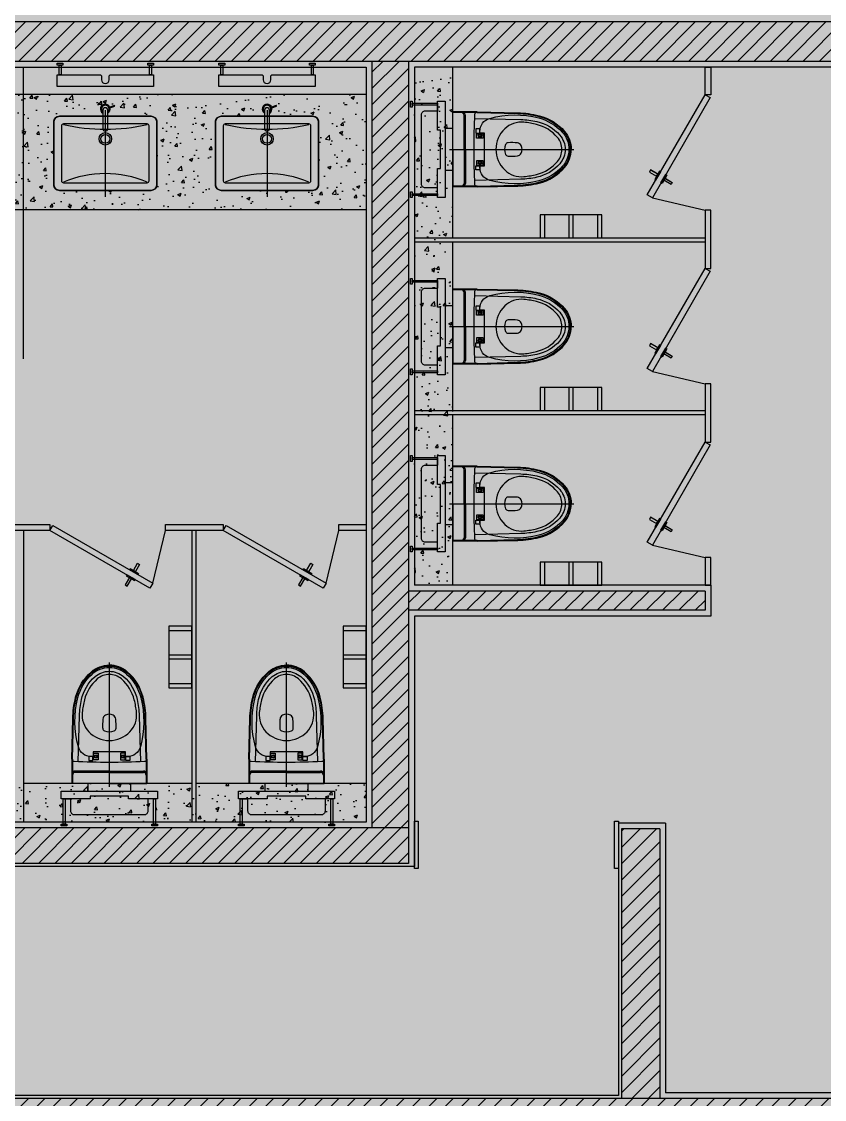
# Model space of a CAD drawing. Header units: metres. Extents: x 630750 to 860239, y 578133 to 726633.
# Drawn here: x 757329 to 761499, y 651615 to 657212 of the extents above; entities that cross this region are included whole.
import ezdxf

# ---------------------------------------------------------------- set-up
doc = ezdxf.new("R2010")
doc.units = ezdxf.units.M
doc.header["$LTSCALE"] = 300
doc.linetypes.add('업무시설_xr-base$0$CONTINOUS', pattern=[0])
for name, color, linetype in [('A-CON', 2, 'Continuous'), ('A-WAL-BLK', 3, 'Continuous'), ('A-WALL-CONC', 2, 'Continuous'), ('CO-BATH', 6, 'Continuous'), ('KUK-DOOR', 4, 'Continuous'), ('KUK-DOOR-FRAME', 4, 'Continuous'), ('KUK-TOILET-cubicle', 4, 'Continuous'), ('KUK-TOILET-equip', 5, 'Continuous'), ('KUK-TOILET-fu', 6, 'Continuous'), ('KUK-TOILET-젠다이', 7, 'Continuous'), ('KUK-WALL-FIN 1', 30, 'Continuous'), ('KUK-석고보드', 201, 'Continuous')]:
    doc.layers.add(name, color=color, linetype=linetype)
pattern_1 = [(45, (1072700.25, 440364.125), (-42.426407, 42.426407), [])]
pattern_2 = [(50, (1072700.25, 440364.13), (179.315046, -15.688034), [18.75, -206.25]), (355, (1072700.25, 440364.13), (-34.68783, 188.04803), [15, -165]), (100.4514, (1072715.2, 440362.82), (144.627345, 172.359886), [15.93505, -175.28553]), (46.1842, (1072700.25, 440414.13), (266.81026, -41.37975), [28.125, -309.375]), (96.6356, (1072722.48, 440410.68), (233.66568, 243.52947), [23.90257, -262.92825]), (351.1842, (1072700.25, 440414.13), (233.66549, 243.52965), [22.5, -247.5]), (21, (1072725.25, 440401.63), (149.226763, -100.65472), [18.75, -206.25]), (326, (1072725.25, 440401.63), (60.82883, 181.28751), [15, -165]), (71.4514, (1072737.69, 440393.24), (210.05566, 80.632624), [15.93505, -175.28553]), (37.5, (1072700.25, 440364.125), (3.039964, 83.223463), [0, -163, 0, -167.5, 0, -165.625]), (7.5, (1072700.25, 440364.125), (65.767384, 98.602928), [0, -95.5, 0, -159.25, 0, -63.125]), (327.5, (1072644.5, 440364.125), (133.455609, -5.638718), [0, -62.5, 0, -195, 0, -258.75]), (317.5, (1072619.5, 440364.13), (145.796542, 25.026246), [0, -81.25, 0, -129.5, 0, -183.75])]

# ---------------------------------------------------------------- blocks, each defined once
blk = doc.blocks.new('세면볼')
at = {"layer": 'KUK-TOILET-fu'}
for p, q in [((-311368.1, 213543.1), (-311693.1, 213543.1)), ((-311723.1, 213513.1), (-311723.1, 213038.1)), ((-311338.1, 213038.1), (-311338.1, 213513.1)), ((-311693.1, 213008.1), (-311368.1, 213008.1))]:
    blk.add_line(p, q, dxfattribs=at)
at = {"layer": 'KUK-TOILET-fu', "color": 8}
for p, q in [((-311683.1, 213493.1), (-311683.1, 213058.1)), ((-311388.1, 213503.1), (-311673.1, 213503.1)), ((-311378.1, 213058.1), (-311378.1, 213493.1)), ((-311673.1, 213048.1), (-311388.1, 213048.1))]:
    blk.add_line(p, q, dxfattribs=at)
at = {"layer": 'KUK-TOILET-fu', "color": 1}
blk.add_line((-311306.6, 213275.6), (-311756.2, 213275.6), dxfattribs=at)
at = {"layer": 'KUK-TOILET-fu', "color": 8}
for points in [[(-311294, 213275.7), (-311294, 213275.7, 0.414214), (-311306.5, 213288.2), (-311403, 213288.2, 0.414214), (-311415.5, 213275.7), (-311415.5, 213275.7, 0.414214), (-311403, 213263.2), (-311306.5, 213263.2, 0.414214)], [(-311294.1, 213275.6), (-311294.1, 213275.6, 0.414214), (-311306.6, 213288.1), (-311403, 213288.1, 0.414214), (-311415.5, 213275.6), (-311415.5, 213275.6, 0.414214), (-311403, 213263.1), (-311306.6, 213263.1, 0.414214)]]:
    blk.add_lwpolyline(points, format="xyb", close=True, dxfattribs=at)
for points in [[(-311294.1, 213251.5), (-311285, 213226.3), (-311282.2, 213227.4), (-311291.3, 213252.5)], [(-311294.1, 213251.4), (-311285, 213226.2), (-311282.2, 213227.3), (-311291.3, 213252.4)]]:
    blk.add_lwpolyline(points, dxfattribs=at)
for radius in [32.5, 23]:
    blk.add_circle((-311455.6, 213275.6), radius, dxfattribs=at)
at = {"layer": 'KUK-TOILET-fu'}
for centre, start, end in [((-311693.1, 213513.1), 90, 180), ((-311368.1, 213513.1), 0, 90), ((-311693.1, 213038.1), 180, 270), ((-311368.1, 213038.1), 270, 0)]:
    blk.add_arc(centre, 30, start, end, dxfattribs=at)
at = {"layer": 'KUK-TOILET-fu', "color": 8}
for centre, radius, start, end in [((-311673.1, 213493.1), 10, 90, 180), ((-312183.8, 213275.6), 548.1, 336.6213, 23.3787), ((-310447, 213275.6), 958.6, 166.8861, 193.1139), ((-311388.1, 213493.1), 10, 0, 90), ((-311300.5, 213275.6), 25, 210, 150), ((-311300.5, 213275.7), 25, 210, 150), ((-311300.5, 213275.7), 20, 218.6822, 141.3178), ((-311300.5, 213275.6), 20, 218.6822, 141.3178), ((-311673.1, 213058.1), 10, 180, 270), ((-311388.1, 213058.1), 10, 270, 0)]:
    blk.add_arc(centre, radius, start, end, dxfattribs=at)
blk = doc.blocks.new('DFGDFGBVF')
at = {"layer": 'KUK-TOILET-fu', "color": 8}
for p, q in [((939154.4, -22560.9), (939034.4, -22560.9)), ((939154.4, -22688.5), (939034.4, -22688.5)), ((939154.4, -22708.5), (939034.4, -22708.5)), ((939154.4, -22836), (939034.4, -22836))]:
    blk.add_line(p, q, dxfattribs=at)
at = {"layer": 'KUK-TOILET-fu', "color": 161, "elevation": 0}
blk.add_lwpolyline([(939034.4, -22538.5), (939034.4, -22858.5), (939154.4, -22858.5), (939154.4, -22538.5)], close=True, dxfattribs=at)
blk = doc.blocks.new('양변기')
at = {"layer": 'KUK-TOILET-equip'}
for points in [[(-311526.1, 215407.8), (-311526.1, 215398), (-311657.1, 215398), (-311657.1, 215407.8), (-311657.1, 215388), (-311666.1, 215388), (-311666.1, 215418), (-311657.1, 215418), (-311657.1, 215408), (-311526.1, 215408), (-311526.1, 215538), (-311511.1, 215538), (-311511.1, 215738), (-311526.1, 215738), (-311526.1, 215868), (-311657.1, 215868), (-311657.1, 215858), (-311666.1, 215858), (-311666.1, 215888), (-311657.1, 215888), (-311657.1, 215868.2), (-311657.1, 215878), (-311526.1, 215878), (-311526.1, 215868.2), (-311526.1, 215888), (-311486.1, 215888), (-311486.1, 215388), (-311526.1, 215388), (-311526.1, 215398)], [(-311526.1, 215878), (-311526.1, 215838), (-311526.1, 215888), (-311486.1, 215888), (-311486.1, 215748), (-311446.1, 215748)]]:
    blk.add_lwpolyline(points, dxfattribs=at)
blk.add_lwpolyline([(-311446.1, 215528), (-311486.1, 215528), (-311486.1, 215388), (-311526.1, 215388), (-311526.1, 215398), (-311526.1, 215438), (-311589.1, 215438, -0.414214), (-311609.1, 215458), (-311609.1, 215818, -0.414214), (-311589.1, 215838), (-311526.1, 215838)], format="xyb", dxfattribs=at)
at = {"layer": 'KUK-TOILET-fu', "color": 8}
for p, q in [((-311446.1, 215638), (-311446.1, 215833)), ((-311319.4, 215833), (-311446.1, 215833)), ((-311319.4, 215829.5), (-311446.1, 215829.5)), ((-311387.8, 215638), (-311387.8, 215814.5)), ((-311381.3, 215638), (-311381.3, 215814.5)), ((-311446.1, 215638), (-311446.1, 215443)), ((-311387.8, 215638), (-311387.8, 215461.5)), ((-311381.3, 215638), (-311381.3, 215461.5)), ((-311319.4, 215446.5), (-311446.1, 215446.5)), ((-311319.4, 215443), (-311446.1, 215443))]:
    blk.add_line(p, q, dxfattribs=at)
at = {"layer": 'KUK-TOILET-fu', "color": 1}
blk.add_line((-311463.3, 215638), (-310817.3, 215638), dxfattribs=at)
at = {"layer": 'KUK-TOILET-fu', "color": 8}
for points in [[(-310836.1, 215638, -0.179504), (-310870, 215546.7, -0.154276), (-311000.7, 215465.8, -0.055395), (-311110.1, 215450.7), (-311321.4, 215445.1, -0.407666), (-311331.6, 215454.6, -0.012282), (-311336.1, 215638, -0.012282), (-311331.6, 215821.5, -0.407666), (-311321.4, 215831), (-311110.1, 215825.3, -0.055395), (-311000.7, 215810.2, -0.154276), (-310870, 215729.3, -0.179504)], [(-310843.1, 215638, -0.18681), (-310877.8, 215548.5, -0.145372), (-310999.7, 215474.9, -0.132064), (-311254.9, 215476.9, -0.337701), (-311306.1, 215544.5, -0.000623), (-311306.1, 215544.7), (-311306.1, 215551, -0.414214), (-311303.6, 215553.5), (-311282.1, 215553.5, 0.414214), (-311281.1, 215554.5), (-311281.1, 215638), (-311281.1, 215721.5, 0.414214), (-311282.1, 215722.5), (-311303.6, 215722.5, -0.414214), (-311306.1, 215725), (-311306.1, 215731.3, -0.000623), (-311306.1, 215731.5, -0.337701), (-311254.9, 215799.1, -0.132064), (-310999.7, 215801.2, -0.145372), (-310877.8, 215727.6, -0.18681)], [(-311306.6, 215723.1, 0.414214), (-311305.6, 215724.1), (-311305.6, 215743.5, 0.414214), (-311306.6, 215744.5), (-311325.7, 215744.5, 0.414214), (-311326.7, 215743.5), (-311326.7, 215724.1, 0.414214), (-311325.7, 215723.1)], [(-311306.1, 215696.5), (-311322.6, 215696.5, -0.414214), (-311323.6, 215697.5), (-311323.6, 215718.5, -0.414214), (-311322.6, 215719.5), (-311306.1, 215719.5), (-311289.6, 215719.5, -0.414214), (-311288.6, 215718.5), (-311288.6, 215697.5, -0.414214), (-311289.6, 215696.5)], [(-311306.6, 215553, -0.414214), (-311305.6, 215552), (-311305.6, 215532.5, -0.414214), (-311306.6, 215531.5), (-311325.7, 215531.5, -0.414214), (-311326.7, 215532.5), (-311326.7, 215552, -0.414214), (-311325.7, 215553)], [(-311306.1, 215579.5), (-311322.6, 215579.5, 0.414214), (-311323.6, 215578.5), (-311323.6, 215557.5, 0.414214), (-311322.6, 215556.5), (-311306.1, 215556.5), (-311289.6, 215556.5, 0.414214), (-311288.6, 215557.5), (-311288.6, 215578.5, 0.414214), (-311289.6, 215579.5)]]:
    blk.add_lwpolyline(points, format="xyb", close=True, dxfattribs=at)
for points in [[(-311320, 215833, -0.012538), (-311319.3, 215833), (-311108, 215828.3, -0.055395), (-310998, 215813.1, -0.154276), (-310865.7, 215731.3, -0.179504), (-310831.1, 215638, -0.179504)], [(-311319.9, 215829.5, -0.012538), (-311319.4, 215829.5), (-311108.1, 215824.8, -0.055395), (-310998.8, 215809.7, -0.154276), (-310868.4, 215729, -0.179504), (-310834.6, 215638, -0.179504)], [(-311332.7, 215799.3), (-311093.6, 215792.9, -0.046704), (-311010.3, 215782.8, -0.161878), (-310890.9, 215712.1, -0.180796), (-310863.1, 215638, -0.180796), (-310890.9, 215563.9, -0.161878), (-311010.3, 215493.2, -0.046704), (-311093.6, 215483.2), (-311332.7, 215476.8)], [(-311320, 215443, 0.012538), (-311319.3, 215443), (-311108, 215447.7, 0.055395), (-310998, 215462.9, 0.154276), (-310865.7, 215544.8, 0.179504), (-310831.1, 215638, 0.179504)], [(-311319.9, 215446.5, 0.012538), (-311319.4, 215446.5), (-311108.1, 215451.2, 0.055395), (-310998.8, 215466.3, 0.154276), (-310868.4, 215547, 0.179504), (-310834.6, 215638, 0.179504)]]:
    blk.add_lwpolyline(points, format="xyb", dxfattribs=at)
for centre, radius in [((-311306.1, 215708), 8.06), ((-311304.6, 215708), 8.06), ((-311306.1, 215708), 5.5), ((-311306.1, 215568), 8.06), ((-311304.6, 215568), 8.06), ((-311306.1, 215568), 5.5)]:
    blk.add_circle(centre, radius, dxfattribs=at)
for centre, radius, start, end in [((-311402.8, 215814.5), 15, 0, 90), ((-311396.3, 215814.5), 15, 0, 90), ((-311089.7, 215653.3), 126.5, 84.1898, 133.5761), ((-311123, 215325.5), 456, 75.7866, 84.1898), ((-311062.9, 215563), 211, 40.7057, 75.7866), ((-311075.1, 215638), 147.6, 133.5761, 180), ((-310975.7, 215638), 96, 0, 40.7057), ((-311112.7, 215638), 64.9, 156.7535, 203.2583), ((-311158.6, 215657.7), 15, 92.2988, 156.7535), ((-311143.4, 215279.8), 393.3, 85.3203, 92.2988), ((-311113.3, 215646.8), 25, 27.4311, 85.3203), ((-311130.2, 215638), 44, 333.023, 27.4311), ((-311075.1, 215638), 147.6, 180, 226.4239), ((-311158.6, 215618.3), 15, 203.2583, 267.6739), ((-311144, 215976), 372.9, 267.6739, 275.0711), ((-311113.3, 215629.4), 25, 275.0711, 333.023), ((-310975.7, 215638), 96, 319.2943, 0), ((-311062.9, 215713), 211, 284.2134, 319.2943), ((-311089.7, 215622.7), 126.5, 226.4239, 275.8102), ((-311123, 215950.5), 456, 275.8102, 284.2134), ((-311402.8, 215461.5), 15, 270, 0), ((-311396.3, 215461.5), 15, 270, 0)]:
    blk.add_arc(centre, radius, start, end, dxfattribs=at)
blk = doc.blocks.new('con1')
at = {"layer": 'A-WALL-CONC', "linetype": '업무시설_xr-base$0$CONTINOUS'}
h = blk.add_hatch(color=253, dxfattribs=at)
h.dxf.hatch_style = 1
h.paths.add_polyline_path([(-302595.9, -253222.2), (-301895.9, -253222.2), (-301895.9, -253922.2), (-302595.9, -253922.2)])
h.paths.add_polyline_path([(-384245.9, -253222.2), (-383545.9, -253222.2), (-383545.9, -253922.2), (-384245.9, -253922.2)])
h.paths.add_polyline_path([(-335095.9, -253172.2), (-334295.9, -253172.2), (-334295.9, -253972.2), (-335095.9, -253972.2)])
h.paths.add_polyline_path([(-354895.9, -253172.2), (-354095.9, -253172.2), (-354095.9, -253972.2), (-354895.9, -253972.2)])
h.paths.add_polyline_path([(-374695.9, -253172.2), (-373895.9, -253172.2), (-373895.9, -253972.2), (-374695.9, -253972.2)])
h.paths.add_polyline_path([(-325195.9, -253172.2), (-324395.9, -253172.2), (-324395.9, -253972.2), (-325195.9, -253972.2)])
h.paths.add_polyline_path([(-364745.9, -253222.2), (-364045.9, -253222.2), (-364045.9, -253922.2), (-364745.9, -253922.2)])
h.paths.add_polyline_path([(-344945.9, -253222.2), (-344245.9, -253222.2), (-344245.9, -253922.2), (-344945.9, -253922.2)])
h.paths.add_polyline_path([(-310045.9, -253222.2), (-309345.9, -253222.2), (-309345.9, -253922.2), (-310045.9, -253922.2)])
h.paths.add_polyline_path([(-318595.9, -253172.2), (-317795.9, -253172.2), (-317795.9, -253972.2), (-318595.9, -253972.2)])
h.paths.add_polyline_path([(-384245.9, -310859.9), (-383445.9, -310859.9), (-383445.9, -311659.9), (-384245.9, -311659.9)])
h.paths.add_polyline_path([(-384245.9, -305472.2), (-383445.9, -305472.2), (-383445.9, -306272.2), (-384245.9, -306272.2)])
h.paths.add_polyline_path([(-384245.9, -295572.2), (-383445.9, -295572.2), (-383445.9, -296372.2), (-384245.9, -296372.2)])
h.paths.add_polyline_path([(-384195.9, -276472.2), (-383595.9, -276472.2), (-383595.9, -275872.2), (-384195.9, -275872.2)])
h.paths.add_polyline_path([(-384245.9, -285672.2), (-383445.9, -285672.2), (-383445.9, -286472.2), (-384245.9, -286472.2)])
h.paths.add_polyline_path([(-384295.9, -269172.2), (-383495.9, -269172.2), (-383495.9, -269972.2), (-384295.9, -269972.2)])
h.paths.add_polyline_path([(-384295.9, -260672.2), (-383495.9, -260672.2), (-383495.9, -261472.2), (-384295.9, -261472.2)])
h.paths.add_polyline_path([(-376995.9, -285572.2), (-376195.9, -285572.2), (-376195.9, -286372.2), (-376995.9, -286372.2)], flags=17)
h.paths.add_polyline_path([(-374695.9, -276572.2), (-373895.9, -276572.2), (-373895.9, -275772.2), (-374695.9, -275772.2)], flags=17)
h.paths.add_polyline_path([(-364695.9, -285772.2), (-364095.9, -285772.2), (-364095.9, -286372.2), (-364695.9, -286372.2)], flags=17)
h.paths.add_polyline_path([(-364795.9, -275772.2), (-363995.9, -275772.2), (-363995.9, -276572.2), (-364795.9, -276572.2)], flags=17)
edge = h.paths.add_edge_path(flags=16)
edge.add_arc((-376495.9, -295972.2), 450, 0, 360)
edge = h.paths.add_edge_path(flags=16)
edge.add_arc((-354495.9, -302572.2), 450, 0, 360)
edge = h.paths.add_edge_path(flags=16)
edge.add_arc((-364395.9, -295972.2), 350, 0, 360)
edge = h.paths.add_edge_path(flags=16)
edge.add_arc((-354495.9, -295972.2), 450, 0, 360)
edge = h.paths.add_edge_path(flags=16)
edge.add_arc((-344595.9, -302572.2), 350, 0, 360)
edge = h.paths.add_edge_path(flags=16)
edge.add_arc((-344595.9, -295972.2), 350, 0, 360)
edge = h.paths.add_edge_path(flags=16)
edge.add_arc((-364395.9, -302572.2), 350, 0, 360)
h.paths.add_polyline_path([(-375978.1, -305715.7), (-376743.7, -305483.5), (-376976, -306249), (-376210.4, -306481.3)], flags=17)
h.paths.add_polyline_path([(-378097.8, -312701.2), (-378863.4, -312468.9), (-379095.6, -313234.5), (-378330.1, -313466.8)], flags=16)
h.paths.add_polyline_path([(-354767.9, -312099.6), (-355533.5, -311867.3), (-355765.8, -312632.8), (-355000.2, -312865.1)], flags=17)
h.paths.add_polyline_path([(-347591.1, -314277.3), (-348356.6, -314045), (-348588.9, -314810.6), (-347823.4, -315042.9)], flags=17)
h.paths.add_polyline_path([(-349725.3, -321310.6), (-350490.8, -321078.3), (-350723.1, -321843.9), (-349957.6, -322076.2)], flags=17)
h.paths.add_polyline_path([(-359198.7, -318436), (-359964.3, -318203.7), (-360196.6, -318969.2), (-359431, -319201.5)], flags=17)
edge = h.paths.add_edge_path(flags=16)
edge.add_arc((-324745.9, -312472.2), 450, 0, 360)
h.paths.add_polyline_path([(-318595.9, -311972.2), (-317795.9, -311972.2), (-317795.9, -312972.2), (-318595.9, -312972.2)], flags=17)
edge = h.paths.add_edge_path(flags=16)
edge.add_arc((-335145.9, -312472.2), 350, 0, 360)
edge = h.paths.add_edge_path(flags=16)
edge.add_arc((-338616.5, -317418.6), 450, 0, 360)
h.paths.add_polyline_path([(-340251.8, -324185.3), (-341017.4, -323953), (-341249.7, -324718.5), (-340484.1, -324950.8)], flags=17)
edge = h.paths.add_edge_path(flags=17)
edge.add_arc((-324745.9, -319072.2), 450, 0, 360)
h.paths.add_polyline_path([(-318695.9, -318672.2), (-317695.9, -318672.2), (-317695.9, -319472.2), (-318695.9, -319472.2)], flags=17)
h.paths.add_polyline_path([(-310095.9, -327072.2), (-309295.9, -327072.2), (-309295.9, -327872.2), (-310095.9, -327872.2)])
h.paths.add_polyline_path([(-316095.9, -322372.2), (-316095.9, -325422.2), (-311307.7, -325422.2), (-311307.7, -325222.2), (-315895.9, -325222.2), (-315895.9, -322572.2), (-309695.9, -322572.2), (-309695.9, -325222.2), (-310307.7, -325222.2), (-310307.7, -325422.2), (-309495.9, -325422.2), (-309495.9, -322372.2)], flags=17)
edge = h.paths.add_edge_path(flags=17)
edge.add_arc((-324795.9, -327472.2), 400, 0, 360)
edge = h.paths.add_edge_path(flags=17)
edge.add_arc((-318195.9, -329272.2), 450, 0, 360)
h.paths.add_polyline_path([(-310095.9, -331472.2), (-309295.9, -331472.2), (-309295.9, -332272.2), (-310095.9, -332272.2)])
edge = h.paths.add_edge_path(flags=16)
edge.add_arc((-334695.9, -302572.2), 350, 0, 360)
edge = h.paths.add_edge_path(flags=17)
edge.add_arc((-334695.9, -286072.2), 350, 0, 360)
edge = h.paths.add_edge_path(flags=16)
edge.add_arc((-334695.9, -295972.2), 350, 0, 360)
edge = h.paths.add_edge_path(flags=17)
edge.add_arc((-344595.9, -286072.2), 450, 0, 360)
h.paths.add_polyline_path([(-318595.9, -295472.2), (-317795.9, -295472.2), (-317795.9, -296472.2), (-318595.9, -296472.2)], flags=17)
h.paths.add_polyline_path([(-318595.9, -302072.2), (-317795.9, -302072.2), (-317795.9, -303072.2), (-318595.9, -303072.2)], flags=17)
edge = h.paths.add_edge_path(flags=16)
edge.add_arc((-324795.9, -302572.2), 450, 0, 360)
edge = h.paths.add_edge_path(flags=16)
edge.add_arc((-324795.9, -295972.2), 450, 0, 360)
edge = h.paths.add_edge_path(flags=17)
edge.add_arc((-324795.9, -286072.2), 450, 0, 360)
edge = h.paths.add_edge_path(flags=17)
edge.add_arc((-334695.9, -276172.2), 450, 0, 360)
edge = h.paths.add_edge_path(flags=17)
edge.add_arc((-344595.9, -276172.2), 450, 0, 360)
h.paths.add_polyline_path([(-318595.9, -275772.2), (-317795.9, -275772.2), (-317795.9, -276572.2), (-318595.9, -276572.2)], flags=17)
h.paths.add_polyline_path([(-318595.9, -285672.2), (-317795.9, -285672.2), (-317795.9, -286472.2), (-318595.9, -286472.2)], flags=17)
edge = h.paths.add_edge_path(flags=17)
edge.add_arc((-324795.9, -276172.2), 450, 0, 360)
h.paths.add_polyline_path([(-364795.9, -260672.2), (-363995.9, -260672.2), (-363995.9, -261472.2), (-364795.9, -261472.2)])
h.paths.add_polyline_path([(-364795.9, -269172.2), (-363995.9, -269172.2), (-363995.9, -269972.2), (-364795.9, -269972.2)], flags=17)
h.paths.add_polyline_path([(-325195.9, -269172.2), (-324395.9, -269172.2), (-324395.9, -269972.2), (-325195.9, -269972.2)], flags=17)
h.paths.add_polyline_path([(-310845.9, -260722.2), (-310045.9, -260722.2), (-310045.9, -261522.2), (-310845.9, -261522.2)], flags=17)
h.paths.add_polyline_path([(-325195.9, -260672.2), (-324395.9, -260672.2), (-324395.9, -261472.2), (-325195.9, -261472.2)])
h.paths.add_polyline_path([(-335095.9, -260672.2), (-334295.9, -260672.2), (-334295.9, -261472.2), (-335095.9, -261472.2)])
h.paths.add_polyline_path([(-344995.9, -260672.2), (-344195.9, -260672.2), (-344195.9, -261472.2), (-344995.9, -261472.2)])
h.paths.add_polyline_path([(-354895.9, -260672.2), (-354095.9, -260672.2), (-354095.9, -261472.2), (-354895.9, -261472.2)])
h.paths.add_polyline_path([(-354895.9, -269172.2), (-354095.9, -269172.2), (-354095.9, -269972.2), (-354895.9, -269972.2)], flags=17)
h.paths.add_polyline_path([(-344995.9, -269172.2), (-344195.9, -269172.2), (-344195.9, -269972.2), (-344995.9, -269972.2)], flags=17)
h.paths.add_polyline_path([(-335095.9, -269172.2), (-334295.9, -269172.2), (-334295.9, -269972.2), (-335095.9, -269972.2)], flags=17)
h.paths.add_polyline_path([(-310145.9, -275772.2), (-309345.9, -275772.2), (-309345.9, -276572.2), (-310145.9, -276572.2)])
h.paths.add_polyline_path([(-310145.9, -269172.2), (-309345.9, -269172.2), (-309345.9, -269972.2), (-310145.9, -269972.2)])
h.paths.add_polyline_path([(-309945.9, -312172.2), (-309345.9, -312172.2), (-309345.9, -312772.2), (-309945.9, -312772.2)], flags=17)
h.paths.add_polyline_path([(-309945.9, -302272.2), (-309345.9, -302272.2), (-309345.9, -302872.2), (-309945.9, -302872.2)], flags=17)
h.paths.add_polyline_path([(-310145.9, -295572.2), (-309345.9, -295572.2), (-309345.9, -296372.2), (-310145.9, -296372.2)])
h.paths.add_polyline_path([(-310145.9, -285672.2), (-309345.9, -285672.2), (-309345.9, -286472.2), (-310145.9, -286472.2)])
h.paths.add_polyline_path([(-366406.6, -311179.9), (-366585, -311089.4), (-367172.8, -312248.9), (-366994.4, -312339.4)], flags=16)
h.paths.add_polyline_path([(-367582.3, -313498.9), (-367760.7, -313408.4), (-368303.3, -314478.7), (-368124.9, -314569.2)], flags=16)
h.paths.add_polyline_path([(-374501.4, -323406.8), (-375266.9, -323174.5), (-375499.2, -323940), (-374733.7, -324172.3)], flags=17)
h.paths.add_polyline_path([(-380817, -321490.3), (-381582.5, -321258), (-381814.8, -322023.6), (-381049.3, -322255.9)])
h.paths.add_polyline_path([(-319504.7, -329605.3), (-319562.8, -329796.7), (-318586.8, -330092.9), (-318528.7, -329901.5)], flags=17)
h.paths.add_polyline_path([(-317399.5, -330244.1), (-317457.6, -330435.5), (-316481.5, -330731.7), (-316423.5, -330540.3)], flags=17)
h.paths.add_polyline_path([(-315294.3, -330882.9), (-315352.4, -331074.3), (-314376.3, -331370.5), (-314318.3, -331179.1)], flags=17)
h.paths.add_polyline_path([(-313189.1, -331521.7), (-313247.2, -331713.1), (-312271.1, -332009.3), (-312213, -331817.9)], flags=17)
h.paths.add_polyline_path([(-311083.9, -332160.5), (-311142, -332351.9), (-310165.9, -332648.1), (-310107.8, -332456.7)], flags=17)
h.paths.add_polyline_path([(-308978.7, -332799.4), (-309036.7, -332990.7), (-308060.7, -333286.9), (-308002.6, -333095.5)])
h.paths.add_polyline_path([(-306873.5, -333438.2), (-306931.5, -333629.5), (-305955.5, -333925.7), (-305897.4, -333734.3)])
h.paths.add_polyline_path([(-321610, -328966.5), (-321668, -329157.9), (-320692, -329454.1), (-320633.9, -329262.7)], flags=17)
h.paths.add_polyline_path([(-304768.2, -334077), (-304826.3, -334268.4), (-303850.3, -334564.5), (-303792.2, -334373.1)])
h.paths.add_polyline_path([(-366379.8, -308837.3), (-366525.2, -309124), (-365780.1, -309501.8), (-365997.1, -309929.9), (-365818.7, -310020.4), (-365281.9, -308961.4), (-368992.7, -307835.4), (-369050.7, -308026.8), (-368955, -308055.9), (-369303.5, -309204.2), (-369399.2, -309175.1), (-369457.2, -309366.5), (-369361.5, -309395.5), (-371190.9, -315424.1), (-373726.7, -314654.6), (-371897.4, -308626.1), (-370414.2, -309076.1), (-370356.1, -308884.7), (-371839.3, -308434.7), (-371490.9, -307286.4), (-370007.6, -307736.5), (-369949.6, -307545.1), (-371624.2, -307036.9), (-373976.1, -314787.9), (-369001.2, -316297.6), (-368712.8, -315728.7), (-368891.1, -315638.2), (-369103.7, -316057.4), (-370999.5, -315482.2), (-368763.6, -308113.9)], flags=17)
edge = h.paths.add_edge_path()
edge.add_line((-317995.9, -269122.2), (-318195.9, -269122.2))
edge.add_line((-318195.9, -266622.2), (-317995.9, -266622.2))
edge.add_line((-318195.9, -265972.2), (-318195.9, -266622.2))
edge.add_line((-318195.9, -269122.2), (-318195.9, -269672.2))
edge.add_line((-317995.9, -269472.2), (-317995.9, -269122.2))
edge.add_line((-317995.9, -266622.2), (-317995.9, -265972.2))
edge.add_line((-317070.9, -260922.2), (-317070.9, -260722.2))
edge.add_line((-317070.9, -260722.2), (-314895.9, -260722.2))
edge.add_line((-314895.9, -260722.2), (-314895.9, -260922.2))
edge.add_line((-314895.9, -260922.2), (-317070.9, -260922.2))
edge.add_line((-318195.9, -265972.2), (-321995.9, -265972.2))
edge.add_line((-321995.9, -265972.2), (-321995.9, -262022.2))
edge.add_line((-321995.9, -262022.2), (-321795.9, -262022.2))
edge.add_line((-321795.9, -262022.2), (-321795.9, -262922.2))
edge.add_line((-321795.9, -262922.2), (-321695.9, -262922.2))
edge.add_line((-321695.9, -262922.2), (-321695.9, -263122.2))
edge.add_line((-321695.9, -263122.2), (-321795.9, -263122.2))
edge.add_line((-321795.9, -263122.2), (-321795.9, -265772.2))
edge.add_line((-321795.9, -265772.2), (-314195.9, -265772.2))
edge.add_line((-314195.9, -265772.2), (-314195.9, -263122.2))
edge.add_line((-314195.9, -263122.2), (-320695.9, -263122.2))
edge.add_line((-320695.9, -263122.2), (-320695.9, -262922.2))
edge.add_line((-320695.9, -262922.2), (-319545.9, -262922.2))
edge.add_line((-319545.9, -262922.2), (-319545.9, -260922.2))
edge.add_line((-319545.9, -260922.2), (-321795.9, -260922.2))
edge.add_line((-321795.9, -260922.2), (-321795.9, -261022.2))
edge.add_line((-321795.9, -261022.2), (-321995.9, -261022.2))
edge.add_line((-321995.9, -261022.2), (-321995.9, -260722.2))
edge.add_line((-321995.9, -260722.2), (-317770.9, -260722.2))
edge.add_line((-317770.9, -260722.2), (-317770.9, -260922.2))
edge.add_line((-317995.9, -269472.2), (-314195.9, -269472.2))
edge.add_line((-314195.9, -269472.2), (-314195.9, -265972.2))
edge.add_line((-314195.9, -265972.2), (-317995.9, -265972.2))
edge.add_line((-317770.9, -260922.2), (-319345.9, -260922.2))
edge.add_line((-319345.9, -260922.2), (-319345.9, -262922.2))
edge.add_line((-319345.9, -262922.2), (-314195.9, -262922.2))
edge.add_line((-314195.9, -262922.2), (-314195.9, -260722.2))
edge.add_line((-314195.9, -260722.2), (-313995.9, -260722.2))
edge.add_line((-313995.9, -260722.2), (-313995.9, -269672.2))
edge.add_line((-313995.9, -269672.2), (-318195.9, -269672.2))
edge.add_line((-309345.9, -286472.2), (-309345.9, -312772.2))
edge.add_line((-309545.9, -302872.2), (-309545.9, -312172.2))
edge.add_line((-309545.9, -296372.2), (-309545.9, -302272.2))
edge.add_line((-309545.9, -286472.2), (-309545.9, -295572.2))
edge.add_line((-375426.6, -323700.8), (-380976.7, -322016.6))
edge.add_line((-334860, -324841.4), (-335146.9, -325786.6))
edge.add_line((-334660.1, -325215.5), (-334859.8, -325873.7))
edge.add_line((-324795.9, -328208.8), (-324795.9, -327872.2))
edge.add_line((-324595.9, -328060.4), (-324595.9, -327818.6))
edge.add_line((-324795.9, -328208.8), (-322797.2, -328815.2))
edge.add_line((-322797.2, -328815.2), (-322739.1, -328623.9))
edge.add_line((-322739.1, -328623.9), (-324595.9, -328060.4))
edge.add_line((-337531.2, -334677.3), (-338201, -334474.1))
edge.add_line((-338201, -334474.1), (-338404.3, -335143.9))
edge.add_line((-338404.3, -335143.9), (-337734.4, -335347.2))
edge.add_line((-337734.4, -335347.2), (-337531.2, -334677.3))
edge = h.paths.add_edge_path()
edge.add_line((-339857.9, -323400.5), (-339799.8, -323209.1))
edge.add_line((-339799.8, -323209.1), (-337930.3, -317052.2))
edge.add_line((-337930.3, -317052.2), (-338217.3, -316965))
edge.add_line((-338217.3, -316965), (-338268.5, -317133.4))
edge.add_arc((-338616.5, -317418.6), 450, -73.1135, 39.3318, ccw=False)
edge.add_line((-338485.8, -317849.2), (-340145, -323313.3))
edge.add_line((-340145, -323313.3), (-339857.9, -323400.5))

msp = doc.modelspace()

# ---------------------------------------------------------------- hatches: boundary and pattern name
at = {"layer": 'A-WAL-BLK'}
h = msp.add_hatch(dxfattribs=at)
h.set_pattern_fill('ANSI31', color=251, scale=60, style=0)
h.set_pattern_definition(pattern_1)
h.paths.add_polyline_path([(762754.4, 651620.2), (762754.4, 657005.2), (754304.4, 657005.2), (754304.4, 652840.2), (754104.4, 652840.2), (754104.4, 657210.2), (762954.4, 657210.2), (762954.4, 651620.2)])
h = msp.add_hatch(dxfattribs=at)
h.set_pattern_fill('ANSI31', color=251, scale=60, style=0)
h.set_pattern_definition([(45, (1072700.25, 440424.135), (-42.426407, 42.426407), [])])
h.paths.add_polyline_path([(755409.4, 652840.2), (755409.4, 654570.2), (755509.4, 654570.2), (755509.4, 653025.2), (759149.4, 653025.2), (759149.4, 657005.2), (759339.4, 657005.2), (759339.4, 652840.2)])
h = msp.add_hatch(dxfattribs=at)
h.set_pattern_fill('ANSI31', color=251, scale=60, style=0)
h.set_pattern_definition(pattern_1)
h.paths.add_polyline_path([(759339.4, 654255.2), (760879.4, 654255.2), (760879.4, 654155.2), (759339.4, 654155.2)])
h = msp.add_hatch(dxfattribs=at)
h.set_pattern_fill('ANSI31', color=251, scale=60, style=0)
h.set_pattern_definition(pattern_1)
h.paths.add_polyline_path([(760644.4, 653020.2), (760444.4, 653020.2), (760444.4, 651620.2), (760644.4, 651620.2)])
h = msp.add_hatch(dxfattribs=at)
h.set_pattern_fill('ANSI31', color=251, scale=60, style=0)
h.set_pattern_definition([(45, (1072705.25, 440364.125), (-42.426407, 42.426407), [])])
h.paths.add_polyline_path([(754109.4, 649910.2), (754109.4, 651620.2), (763159.4, 651620.2), (763159.4, 651420.2), (754309.4, 651420.2), (754309.4, 649910.2)])
at = {"layer": 'KUK-TOILET-젠다이'}
h = msp.add_hatch(dxfattribs=at)
h.set_pattern_fill('AR-CONC', color=251, scale=25, style=0)
h.set_pattern_definition(pattern_2)
h.paths.add_polyline_path([(759569.4, 656975.2), (759369.4, 656975.2), (759369.4, 654285.2), (759569.4, 654285.2)])
h = msp.add_hatch(dxfattribs=at)
h.set_pattern_fill('AR-CONC', color=251, scale=25, style=0)
h.set_pattern_definition([(50, (755539.4, 656235.24), (179.315, -15.688), [18.75, -206.25]), (355, (755539.4, 656235.24), (-34.688, 188.048), [15, -165]), (100.4514, (755554.35, 656233.94), (144.627, 172.36), [15.935, -175.2855]), (46.184, (755539.4, 656285.24), (266.81, -41.38), [28.125, -309.375]), (96.636, (755561.64, 656281.8), (233.666, 243.53), [23.903, -262.928]), (351.184, (755539.4, 656285.24), (233.665, 243.53), [22.5, -247.5]), (21, (755564.4, 656272.74), (149.227, -100.655), [18.75, -206.25]), (326, (755564.4, 656272.74), (60.829, 181.2875), [15, -165]), (71.4514, (755576.84, 656264.35), (210.056, 80.633), [15.935, -175.2855]), (37.5, (755539.406, 656235.24), (3.04, 83.2235), [0, -163, 0, -167.5, 0, -165.625]), (7.5, (755539.41, 656235.24), (65.7674, 98.603), [0, -95.5, 0, -159.25, 0, -63.125]), (327.5, (755483.656, 656235.24), (133.4556, -5.6387), [0, -62.5, 0, -195, 0, -258.75]), (317.5, (755458.66, 656235.24), (145.7965, 25.0262), [0, -81.25, 0, -129.5, 0, -183.75])])
edge = h.paths.add_edge_path(flags=16)
edge.add_line((755806.9, 656720.2), (756281.9, 656720.2))
edge.add_arc((756281.9, 656690.2), 30, 0, 90, ccw=False)
edge.add_line((756311.9, 656690.2), (756311.9, 656365.2))
edge.add_arc((756281.9, 656365.2), 30, -90, 0, ccw=False)
edge.add_line((756281.9, 656335.2), (755806.9, 656335.2))
edge.add_arc((755806.9, 656365.2), 30, 180, 270, ccw=False)
edge.add_line((755776.9, 656365.2), (755776.9, 656690.2))
edge.add_arc((755806.9, 656690.2), 30, 90, 180, ccw=False)
edge = h.paths.add_edge_path(flags=16)
edge.add_line((756656.9, 656720.2), (757131.9, 656720.2))
edge.add_arc((757131.9, 656690.2), 30, 0, 90, ccw=False)
edge.add_line((757161.9, 656690.2), (757161.9, 656365.2))
edge.add_arc((757131.9, 656365.2), 30, -90, 0, ccw=False)
edge.add_line((757131.9, 656335.2), (756656.9, 656335.2))
edge.add_arc((756656.9, 656365.2), 30, 180, 270, ccw=False)
edge.add_line((756626.9, 656365.2), (756626.9, 656690.2))
edge.add_arc((756656.9, 656690.2), 30, 90, 180, ccw=False)
edge = h.paths.add_edge_path(flags=16)
edge.add_line((757526.9, 656720.2), (758001.9, 656720.2))
edge.add_arc((758001.9, 656690.2), 30, 0, 90, ccw=False)
edge.add_line((758031.9, 656690.2), (758031.9, 656365.2))
edge.add_arc((758001.9, 656365.2), 30, -90, 0, ccw=False)
edge.add_line((758001.9, 656335.2), (757526.9, 656335.2))
edge.add_arc((757526.9, 656365.2), 30, 180, 270, ccw=False)
edge.add_line((757496.9, 656365.2), (757496.9, 656690.2))
edge.add_arc((757526.9, 656690.2), 30, 90, 180, ccw=False)
edge = h.paths.add_edge_path(flags=16)
edge.add_line((758366.9, 656720.2), (758841.9, 656720.2))
edge.add_arc((758841.9, 656690.2), 30, 0, 90, ccw=False)
edge.add_line((758871.9, 656690.2), (758871.9, 656365.2))
edge.add_arc((758841.9, 656365.2), 30, -90, 0, ccw=False)
edge.add_line((758841.9, 656335.2), (758366.9, 656335.2))
edge.add_arc((758366.9, 656365.2), 30, 180, 270, ccw=False)
edge.add_line((758336.9, 656365.2), (758336.9, 656690.2))
edge.add_arc((758366.9, 656690.2), 30, 90, 180, ccw=False)
h.paths.add_polyline_path([(755539.4, 656235.2), (755539.4, 656835.2), (759119.4, 656835.2), (759119.4, 656235.2)])
h = msp.add_hatch(dxfattribs=at)
h.set_pattern_fill('AR-CONC', color=251, scale=25, style=0)
h.set_pattern_definition(pattern_2)
h.paths.add_polyline_path([(755539.4, 653255.2), (759119.4, 653255.2), (759119.4, 653055.2), (755539.4, 653055.2)])

# ---------------------------------------------------------------- linework, layer by layer
at = {"layer": 'A-WAL-BLK'}
for p, q in [((762954.4, 657210.2), (754104.4, 657210.2)), ((762754.4, 657005.2), (754104.4, 657005.2)), ((759149.4, 657005.2), (759149.4, 653025.2)), ((759339.4, 657005.2), (759339.4, 652840.2)), ((760879.4, 654255.2), (759339.4, 654255.2)), ((760879.4, 654255.2), (760879.4, 654155.2)), ((760879.4, 654155.2), (759339.4, 654155.2)), ((759339.4, 653025.2), (755409.4, 653025.2)), ((760444.4, 653020.2), (760444.4, 651620.2)), ((760644.4, 653020.2), (760444.4, 653020.2)), ((760644.4, 653020.2), (760644.4, 651620.2)), ((759339.4, 652840.2), (755409.4, 652840.2)), ((763154.4, 651620.2), (754104.4, 651620.2))]:
    msp.add_line(p, q, dxfattribs=at)
at = {"layer": 'KUK-DOOR', "color": 14}
for p, q in [((760596.1, 656441.3), (760589.9, 656430.5)), ((760596.2, 656441.2), (760589.9, 656430.4)), ((760589.9, 656430.5), (760627.8, 656408.6)), ((760589.9, 656430.4), (760627.8, 656408.5)), ((760634, 656419.5), (760596.1, 656441.3)), ((760634, 656419.4), (760596.2, 656441.2)), ((760643.4, 656435.6), (760618.4, 656392.3)), ((760618.4, 656392.4), (760623.8, 656389.3)), ((760618.4, 656392.3), (760623.8, 656389.2)), ((760623.8, 656389.3), (760648.8, 656432.6)), ((760623.8, 656389.2), (760648.8, 656432.5)), ((760627.8, 656408.5), (760634, 656419.4)), ((760648.8, 656432.6), (760643.4, 656435.7)), ((760648.8, 656432.5), (760643.4, 656435.6)), ((760650.2, 656374.8), (760675.1, 656418.1)), ((760680.6, 656415), (760655.6, 656371.7)), ((760664.9, 656387.9), (760671.1, 656398.7)), ((760665, 656387.9), (760671.2, 656398.7)), ((760671.1, 656398.7), (760709, 656376.9)), ((760671.2, 656398.7), (760709.1, 656376.9)), ((760675, 656418.1), (760680.5, 656415)), ((760675.1, 656418.1), (760680.6, 656415)), ((760655.5, 656371.6), (760650.1, 656374.7)), ((760655.6, 656371.7), (760650.2, 656374.8)), ((760702.8, 656366), (760664.9, 656387.9)), ((760702.9, 656366.1), (760665, 656387.9)), ((760709, 656376.9), (760702.8, 656366)), ((760709.1, 656376.9), (760702.9, 656366.1)), ((760605.4, 656297.3), (760879.4, 656231.9)), ((760596.1, 655539.7), (760589.9, 655528.8)), ((760596.2, 655539.6), (760589.9, 655528.7)), ((760589.9, 655528.8), (760627.8, 655507)), ((760589.9, 655528.7), (760627.8, 655506.9)), ((760634, 655517.8), (760596.1, 655539.7)), ((760634, 655517.7), (760596.2, 655539.6)), ((760643.4, 655533.9), (760618.4, 655490.6)), ((760623.8, 655487.6), (760648.8, 655530.9)), ((760623.8, 655487.5), (760648.8, 655530.8)), ((760627.8, 655506.9), (760634, 655517.7)), ((760648.8, 655530.9), (760643.4, 655534)), ((760648.8, 655530.8), (760643.4, 655533.9)), ((760650.2, 655473.1), (760675.1, 655516.4)), ((760680.6, 655513.3), (760655.6, 655470)), ((760664.9, 655486.2), (760671.1, 655497)), ((760665, 655486.2), (760671.2, 655497.1)), ((760671.1, 655497), (760709, 655475.2)), ((760671.2, 655497.1), (760709.1, 655475.3)), ((760675, 655516.4), (760680.5, 655513.3)), ((760675.1, 655516.4), (760680.6, 655513.3)), ((760618.4, 655490.7), (760623.8, 655487.6)), ((760618.4, 655490.6), (760623.8, 655487.5)), ((760655.5, 655470), (760650.1, 655473.1)), ((760655.6, 655470), (760650.2, 655473.1)), ((760702.8, 655464.4), (760664.9, 655486.2)), ((760702.9, 655464.4), (760665, 655486.2)), ((760709, 655475.2), (760702.8, 655464.4)), ((760709.1, 655475.3), (760702.9, 655464.4)), ((760605.4, 655395.6), (760879.4, 655330.2)), ((760596.1, 654638), (760589.9, 654627.2)), ((760596.2, 654637.9), (760589.9, 654627.1)), ((760589.9, 654627.2), (760627.8, 654605.3)), ((760589.9, 654627.1), (760627.8, 654605.2)), ((760634, 654616.1), (760596.1, 654638)), ((760634, 654616), (760596.2, 654637.9)), ((760643.4, 654632.3), (760618.4, 654589)), ((760623.8, 654585.9), (760648.8, 654629.2)), ((760623.8, 654585.8), (760648.8, 654629.1)), ((760627.8, 654605.2), (760634, 654616)), ((760648.8, 654629.2), (760643.4, 654632.4)), ((760648.8, 654629.1), (760643.4, 654632.3)), ((760650.2, 654571.5), (760675.1, 654614.8)), ((760680.6, 654611.7), (760655.6, 654568.3)), ((760675, 654614.7), (760680.5, 654611.6)), ((760675.1, 654614.8), (760680.6, 654611.7)), ((758011.5, 654296.2), (758076.9, 654570.2)), ((758911.5, 654296.2), (758976.9, 654570.2)), ((760618.4, 654589.1), (760623.8, 654585.9)), ((760618.4, 654589), (760623.8, 654585.8)), ((760655.5, 654568.3), (760650.1, 654571.4)), ((760655.6, 654568.3), (760650.2, 654571.5)), ((760664.9, 654584.5), (760671.1, 654595.4)), ((760702.8, 654562.7), (760664.9, 654584.5)), ((760665, 654584.6), (760671.2, 654595.4)), ((760702.9, 654562.8), (760665, 654584.6)), ((760671.1, 654595.4), (760709, 654573.5)), ((760671.2, 654595.4), (760709.1, 654573.6)), ((760709, 654573.5), (760702.8, 654562.7)), ((760709.1, 654573.6), (760702.9, 654562.8)), ((760605.4, 654494), (760879.4, 654428.6)), ((757910.1, 654361.9), (757931.9, 654399.9)), ((757910.1, 654362), (757931.9, 654399.9)), ((757942.7, 654393.7), (757920.9, 654355.8)), ((757942.8, 654393.6), (757920.9, 654355.7)), ((757931.9, 654399.9), (757942.8, 654393.6)), ((757931.9, 654399.9), (757942.7, 654393.7)), ((758810.1, 654361.9), (758831.9, 654399.9)), ((758810.1, 654362), (758831.9, 654399.9)), ((758842.7, 654393.7), (758820.9, 654355.8)), ((758842.8, 654393.6), (758820.9, 654355.7)), ((758831.9, 654399.9), (758842.8, 654393.6)), ((758831.9, 654399.9), (758842.7, 654393.7)), ((757889.4, 654324.9), (757867.5, 654287)), ((757889.5, 654324.9), (757867.6, 654287)), ((757876.2, 654339.6), (757873.1, 654334.2)), ((757876.3, 654339.7), (757873.2, 654334.2)), ((757873.2, 654334.2), (757916.5, 654309.3)), ((757919.5, 654314.7), (757876.2, 654339.6)), ((757919.6, 654314.7), (757876.3, 654339.7)), ((757878.3, 654280.7), (757900.2, 654318.6)), ((757878.4, 654280.7), (757900.3, 654318.6)), ((757900.3, 654318.6), (757889.5, 654324.9)), ((757890.7, 654366), (757893.8, 654371.4)), ((757890.7, 654365.9), (757893.9, 654371.3)), ((757934, 654341), (757890.7, 654366)), ((757893.8, 654371.4), (757937.1, 654346.4)), ((757920.9, 654355.8), (757910.1, 654362)), ((757920.9, 654355.7), (757910.1, 654361.9)), ((757937.1, 654346.4), (757934, 654341)), ((757937.2, 654346.4), (757934.1, 654340.9)), ((758789.4, 654324.9), (758767.5, 654287)), ((758789.5, 654324.9), (758767.6, 654287)), ((758776.2, 654339.6), (758773.1, 654334.2)), ((758776.3, 654339.7), (758773.2, 654334.2)), ((758773.2, 654334.2), (758816.5, 654309.3)), ((758819.5, 654314.7), (758776.2, 654339.6)), ((758819.6, 654314.7), (758776.3, 654339.7)), ((758778.3, 654280.7), (758800.2, 654318.6)), ((758778.4, 654280.7), (758800.3, 654318.6)), ((758800.3, 654318.6), (758789.5, 654324.9)), ((758790.7, 654366), (758793.8, 654371.4)), ((758790.7, 654365.9), (758793.9, 654371.3)), ((758834, 654341), (758790.7, 654366)), ((758793.8, 654371.4), (758837.1, 654346.4)), ((758820.9, 654355.8), (758810.1, 654362)), ((758820.9, 654355.7), (758810.1, 654361.9)), ((758837.1, 654346.4), (758834, 654341)), ((758837.2, 654346.4), (758834.1, 654340.9)), ((757867.5, 654287), (757878.3, 654280.7)), ((757867.6, 654287), (757878.4, 654280.7)), ((757916.4, 654309.2), (757919.5, 654314.7)), ((757916.5, 654309.3), (757919.6, 654314.7)), ((758767.5, 654287), (758778.3, 654280.7)), ((758767.6, 654287), (758778.4, 654280.7)), ((758816.4, 654309.2), (758819.5, 654314.7)), ((758816.5, 654309.3), (758819.6, 654314.7))]:
    msp.add_line(p, q, dxfattribs=at)
for points in [[(760879.4, 656831.9), (760905.4, 656816.9), (760605.4, 656297.3), (760579.4, 656312.3)], [(760879.4, 655930.2), (760905.4, 655915.2), (760605.4, 655395.6), (760579.4, 655410.6)], [(760879.4, 655028.6), (760905.4, 655013.6), (760605.4, 654494), (760579.4, 654509)], [(757476.9, 654570.2), (757491.9, 654596.2), (758011.5, 654296.2), (757996.5, 654270.2)], [(758376.9, 654570.2), (758391.9, 654596.2), (758911.5, 654296.2), (758896.5, 654270.2)]]:
    msp.add_lwpolyline(points, close=True, dxfattribs=at)
at = {"layer": 'KUK-DOOR-FRAME', "ltscale": 5}
for points in [[(759369.4, 652815.2), (759369.4, 653060.2), (759389.4, 653060.2), (759389.4, 652815.2)], [(760409.4, 652815.2), (760409.4, 653060.2), (760429.4, 653060.2), (760429.4, 652815.2)]]:
    msp.add_lwpolyline(points, close=True, dxfattribs=at)
at = {"layer": 'KUK-TOILET-cubicle'}
for p, q in [((757339.4, 655460.2), (757339.4, 656975.2)), ((759369.4, 656088.6), (760879.4, 656088.6)), ((759369.4, 656068.6), (760879.4, 656068.6)), ((759369.4, 655191.9), (760879.4, 655191.9)), ((759369.4, 655171.9), (760879.4, 655171.9)), ((757339.4, 654570.2), (757339.4, 653055.2)), ((758214.4, 654570.2), (758214.4, 653055.2)), ((758234.4, 654570.2), (758234.4, 653055.2))]:
    msp.add_line(p, q, dxfattribs=at)
for points in [[(760879.4, 656975.2), (760909.4, 656975.2), (760909.4, 656831.9), (760879.4, 656831.9)], [(760909.4, 656231.9), (760879.4, 656231.9), (760879.4, 655930.2), (760909.4, 655930.2)], [(760909.4, 655330.2), (760879.4, 655330.2), (760879.4, 655028.6), (760909.4, 655028.6)], [(757181.9, 654600.2), (757476.9, 654600.2), (757476.9, 654570.2), (757181.9, 654570.2)], [(758376.9, 654570.2), (758076.9, 654570.2), (758076.9, 654600.2), (758376.9, 654600.2)], [(758976.9, 654600.2), (759119.4, 654600.2), (759119.4, 654570.2), (758976.9, 654570.2)], [(760909.4, 654428.6), (760879.4, 654428.6), (760879.4, 654285.2), (760909.4, 654285.2)]]:
    msp.add_lwpolyline(points, close=True, dxfattribs=at)
at = {"layer": 'KUK-TOILET-equip'}
for points in [[(757994.4, 656935.2), (757994.4, 656986.2), (757984.4, 656986.2), (757984.4, 656995.2), (758014.4, 656995.2), (758014.4, 656986.2), (757994.6, 656986.2), (758004.4, 656986.2), (758004.4, 656935.2), (757994.7, 656935.2), (758014.4, 656935.2), (758014.4, 656875.2), (757514.4, 656875.2), (757514.4, 656935.2), (757534.1, 656935.2), (757524.4, 656935.2), (757524.4, 656986.2), (757534.2, 656986.2), (757514.4, 656986.2), (757514.4, 656995.2), (757544.4, 656995.2), (757544.4, 656986.2), (757534.4, 656986.2), (757534.4, 656935.2), (757739.4, 656935.2), (757744.4, 656930.2), (757744.4, 656910.2, 1), (757784.4, 656910.2), (757784.4, 656930.2), (757789.4, 656935.2)], [(758834.4, 656935.2), (758834.4, 656986.2), (758824.4, 656986.2), (758824.4, 656995.2), (758854.4, 656995.2), (758854.4, 656986.2), (758834.6, 656986.2), (758844.4, 656986.2), (758844.4, 656935.2), (758834.7, 656935.2), (758854.4, 656935.2), (758854.4, 656875.2), (758354.4, 656875.2), (758354.4, 656935.2), (758374.1, 656935.2), (758364.4, 656935.2), (758364.4, 656986.2), (758374.2, 656986.2), (758354.4, 656986.2), (758354.4, 656995.2), (758384.4, 656995.2), (758384.4, 656986.2), (758374.4, 656986.2), (758374.4, 656935.2), (758579.4, 656935.2), (758584.4, 656930.2), (758584.4, 656910.2, 1), (758624.4, 656910.2), (758624.4, 656930.2), (758629.4, 656935.2)]]:
    msp.add_lwpolyline(points, format="xyb", close=True, dxfattribs=at)
at = {"layer": 'KUK-TOILET-fu', "color": 7}
msp.add_lwpolyline([(755539.4, 656235.2), (755539.4, 656835.2), (759119.4, 656835.2), (759119.4, 656235.2)], close=True, dxfattribs=at)
at = {"layer": 'KUK-TOILET-fu', "color": 251}
for points in [[(757526.9, 656720.2), (758001.9, 656720.2, -0.414214), (758031.9, 656690.2), (758031.9, 656365.2, -0.414214), (758001.9, 656335.2), (757526.9, 656335.2, -0.414214), (757496.9, 656365.2), (757496.9, 656690.2, -0.414214), (757526.9, 656720.2, -1)], [(758366.9, 656720.2), (758841.9, 656720.2, -0.414214), (758871.9, 656690.2), (758871.9, 656365.2, -0.414214), (758841.9, 656335.2), (758366.9, 656335.2, -0.414214), (758336.9, 656365.2), (758336.9, 656690.2, -0.414214), (758366.9, 656720.2, -1)]]:
    msp.add_lwpolyline(points, format="xyb", dxfattribs=at)
at = {"layer": 'KUK-TOILET-젠다이'}
for p, q in [((759569.4, 656088.6), (759569.4, 656975.2)), ((759569.4, 655191.9), (759569.4, 656068.6)), ((759569.4, 655186.9), (759569.4, 656068.6)), ((759569.4, 654285.2), (759569.4, 655171.9)), ((758214.4, 653255.2), (757339.4, 653255.2)), ((759119.4, 653255.2), (758234.4, 653255.2))]:
    msp.add_line(p, q, dxfattribs=at)
at = {"layer": 'KUK-WALL-FIN 1', "color": 182, "linetype": '업무시설_xr-base$0$CONTINOUS'}
for p, q in [((755539.4, 656975.2), (759119.4, 656975.2)), ((759119.4, 656975.2), (759119.4, 653055.2)), ((759369.4, 656975.2), (759369.4, 654285.2)), ((762144.4, 656975.2), (759369.4, 656975.2)), ((760909.4, 654285.2), (759369.4, 654285.2)), ((760909.4, 654285.2), (760909.4, 654125.2)), ((759369.4, 654125.2), (759369.4, 652825.2)), ((760909.4, 654125.2), (759369.4, 654125.2)), ((759119.4, 653055.2), (755539.4, 653055.2)), ((760674.4, 653050.2), (760429.4, 653050.2)), ((760674.4, 653050.2), (760674.4, 651650.2)), ((762724.4, 651650.2), (760674.4, 651650.2))]:
    msp.add_line(p, q, dxfattribs=at)
at = {"layer": 'KUK-석고보드', "ltscale": 10}
for p, q in [((760429.4, 653050.2), (760429.4, 651635.2)), ((759369.4, 652825.2), (755379.4, 652825.2)), ((760429.4, 651635.2), (753948.4, 651635.2))]:
    msp.add_line(p, q, dxfattribs=at)

# ---------------------------------------------------------------- block references
at = {"layer": 'A-CON'}
msp.add_blockref('con1', (1072700.2, 945382.4), dxfattribs=at)
at = {"layer": 'CO-BATH', "color": 161}
for p, rotation in [((737483.9, -282945.9), 90), ((737483.9, -283842.5), 90), ((737483.9, -284749.2), 90), ((1697248.9, 631214.7), 180), ((1698153.9, 631214.7), 180)]:
    msp.add_blockref('DFGDFGBVF', p, dxfattribs=dict(at, rotation=rotation))
at = {"layer": 'KUK-TOILET-fu', "rotation": 90}
for name, p in [('세면볼', (971040, 968058.4)), ('세면볼', (971880, 968058.4)), ('양변기', (973423.4, 964701.4)), ('양변기', (974343.4, 964701.4))]:
    msp.add_blockref(name, p, dxfattribs=at)
at = {"layer": 'KUK-TOILET-fu'}
for p in [(1071015.6, 440910.2), (1071015.6, 439990.2), (1071015.6, 439070.2)]:
    msp.add_blockref('양변기', p, dxfattribs=at)

doc.saveas('drawing.dxf')
